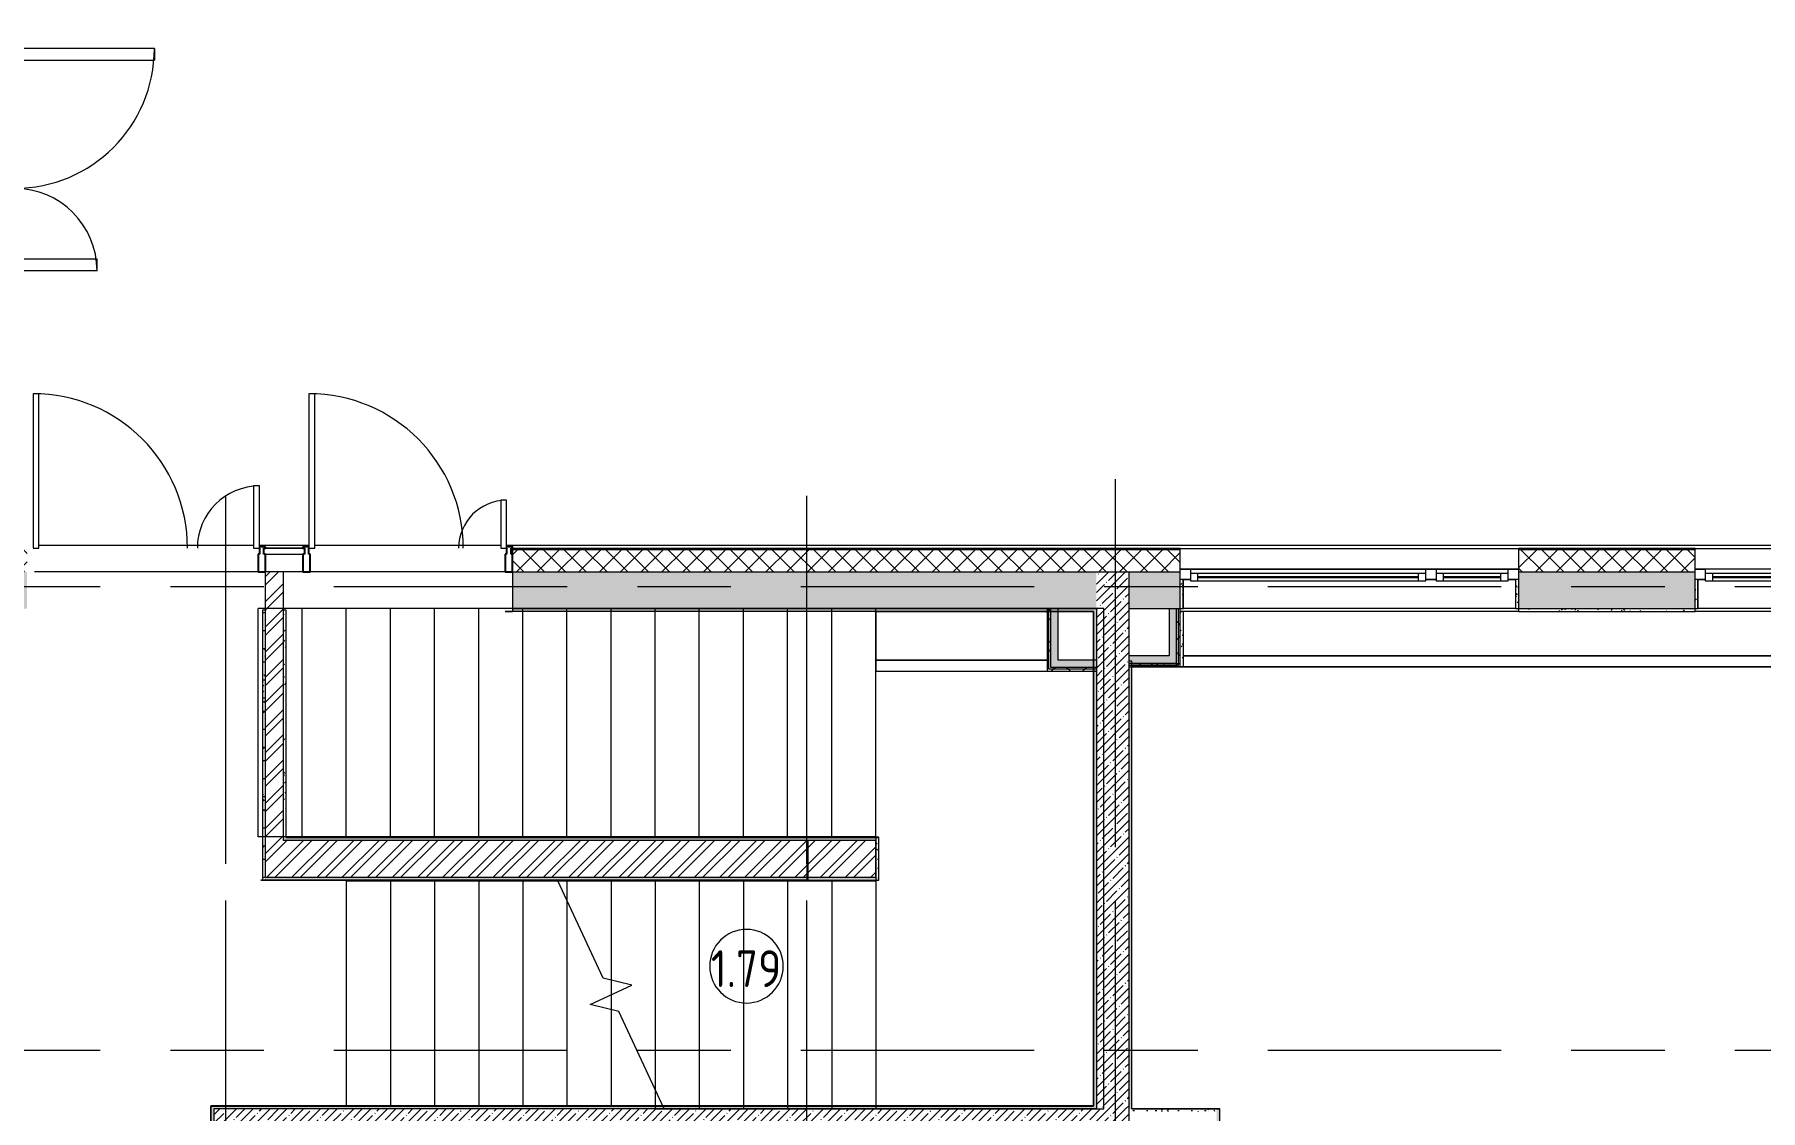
# Model space of a CAD drawing. Header units: millimetres. Extents: x 81459 to 274965, y -8553 to 29000.
# Drawn here: x 93360 to 105095, y 17740 to 25050 of the extents above; entities that cross this region are included whole.
import ezdxf

# ---------------------------------------------------------------- set-up
doc = ezdxf.new("R2010")
doc.units = ezdxf.units.MM
doc.linetypes.add('Осевая', pattern=[3175, 635, -476.25, 1587.5, -476.25])
for name, color, linetype, lineweight in [('A-AREA-IDEN', 7, 'Continuous', 9), ('A-GLAZ', 7, 'Continuous', 9), ('A-GLAZ-1', 7, 'Continuous', 13), ('A-GLAZ-CWMG', 7, 'Continuous', 9), ('A-GLAZ-CWMG-1', 7, 'Continuous', 25), ('A-WALL', 7, 'Continuous', 9), ('I-WALL', 7, 'Continuous', 9), ('S-STRS-1', 7, 'Continuous', 9), ('S-STRS-MBND', 7, 'Continuous', 9), ('Оси', 7, 'Continuous', 9), ('Оси-2', 7, 'Осевая', 9)]:
    doc.layers.add(name, color=color, linetype=linetype, lineweight=lineweight)
for name, color, linetype, lineweight, true_color in [('A-DOOR-1', 1, 'Continuous', 9, 0xff0000), ('A-DOOR-2', 1, 'Continuous', 13, 0xff0000), ('A-DOOR-FRAM-1', 1, 'Continuous', 13, 0xff0000), ('A-WALL-1', 7, 'Continuous', 9, 0x3c3c3c), ('A-WALL-FNSH-1', 7, 'Continuous', 9, 0x3c3c3c)]:
    doc.layers.add(name, color=color, linetype=linetype, lineweight=lineweight, true_color=true_color)
doc.styles.add('GOST Common_1', font='GOST_Common.ttf', dxfattribs={"width": 0.9, "height": 250})
pattern_1 = [(45, (0, 0), (-57.024626, 57.024626), []), (45, (57.025, 0), (-57.024626, 57.024626), [100.806, -20.161, 3.353, -16.808])]
pattern_2 = [(45, (0, 0), (-85.53659, 85.53659), []), (45, (57.02, 0), (-85.53659, 85.53659), [])]
pattern_3 = [(0, (0, 0), (121.92, 30.48), [10.058, -81.382, 10.058, -81.382, -487.68]), (0, (0, 0), (121.92, 30.48), [-182.88, 10.058, -172.822, 10.058, -81.382, -213.36]), (0, (0, 0), (121.92, 30.48), [-457.2, 10.058, -50.902, 10.058, -142.342]), (120, (45.72, 15.24), (-87.356454, 90.345817), [10.058, -81.382, 10.058, -81.382, -487.68]), (120, (45.72, 15.24), (-87.356454, 90.345817), [-182.88, 10.058, -172.822, 10.058, -81.382, -213.36]), (120, (45.72, 15.24), (-87.356454, 90.345817), [-457.2, 10.058, -50.902, 10.058, -142.342]), (240, (60.96, 76.2), (-34.563546, -120.825817), [10.058, -81.382, 10.058, -81.382, -487.68]), (240, (60.96, 76.2), (-34.563546, -120.825817), [-182.88, 10.058, -172.822, 10.058, -81.382, -213.36]), (240, (60.96, 76.2), (-34.563546, -120.825817), [-457.2, 10.058, -50.902, 10.058, -142.342])]
pattern_4 = [(45, (0, 0), (-106.06602, 106.06602), []), (135, (0, 0), (-106.06602, -106.06602), [])]

# ---------------------------------------------------------------- blocks, each defined once
blk = doc.blocks.new('120_Окно_СКБ_1Ст - 120_Окно_СКБ_1Ст 900х2500_h_ с форточкой-22876038-План заполнения и маркировки дверных проемов 1 этажа в осях 23_1-33')
at = {"layer": 'A-GLAZ'}
for p, q in [((450, -57), (-450, -57)), ((-330, -107), (330, -107)), ((330, -117), (-330, -117)), ((-430, -127), (-380, -127)), ((380, -127), (430, -127))]:
    blk.add_line(p, q, dxfattribs=at)
at = {"layer": 'A-GLAZ-1'}
for p, q in [((-450, -127), (-450, -57)), ((-450, -57), (-380, -57)), ((-380, -57), (-380, -127)), ((380, -87), (-380, -87)), ((-380, -87), (-380, -137)), ((-330, -137), (-330, -87)), ((330, -137), (330, -87)), ((380, -127), (380, -57)), ((380, -57), (450, -57)), ((380, -137), (380, -87)), ((450, -57), (450, -127)), ((-380, -127), (-450, -127)), ((-380, -137), (380, -137)), ((450, -127), (380, -127))]:
    blk.add_line(p, q, dxfattribs=at)
blk = doc.blocks.new('110_Дверь_СКБ_2Ст_Внутренняя - ДН-4д_ ДОО_Дв_1450x2100h_Лестничная клетка-23615437-План заполнения и маркировки дверных проемов 1 этажа в осях 23_1-33')
at = {"layer": 'A-DOOR-1'}
for centre, radius, start, end in [((-742.5, 40), 950, 0, 90), ((767.5, 40), 560, 90, 180)]:
    blk.add_arc(centre, radius, start, end, dxfattribs=at)
at = {"layer": 'A-DOOR-2'}
for p, q in [((-742.5, 990), (-662.5, 990)), ((-742.5, 990), (-742.5, 40)), ((-662.5, 40), (-662.5, 990)), ((767.5, 600), (687.5, 600)), ((687.5, 40), (687.5, 600)), ((767.5, 600), (767.5, 40)), ((-742.5, 40), (-662.5, 40)), ((767.5, 40), (687.5, 40))]:
    blk.add_line(p, q, dxfattribs=at)
at = {"layer": 'A-DOOR-FRAM-1'}
for p, q in [((-742.5, 40), (-837.5, 40)), ((-837.5, 40), (-837.5, -40)), ((-742.5, 40), (-742.5, -40)), ((862.5, 40), (767.5, 40)), ((767.5, 40), (767.5, -40)), ((862.5, 40), (862.5, -40)), ((-732.5, -40), (-837.5, -40)), ((-742.5, -40), (-732.5, -40)), ((757.5, -40), (767.5, -40)), ((862.5, -40), (757.5, -40))]:
    blk.add_line(p, q, dxfattribs=at)
blk = doc.blocks.new('120_Окно_СКБ_2Ст_Фрамуга сверху - 120_Окно_СКБ_2Ст_2300х2500_h_ ДОО-23103760-План заполнения и маркировки дверных проемов 1 этажа в осях 23_1-33')
at = {"layer": 'A-GLAZ'}
for p, q in [((1150, -57), (-1150, -57)), ((-1080, -57), (1080, -57)), ((-1030, -107), (470, -107)), ((470, -117), (-1030, -117)), ((640, -107), (1030, -107)), ((1030, -117), (640, -117)), ((-1130, -127), (-1080, -127)), ((520, -127), (590, -127)), ((520, -127), (590, -127)), ((1080, -127), (1130, -127))]:
    blk.add_line(p, q, dxfattribs=at)
at = {"layer": 'A-GLAZ-1'}
for p, q in [((-1150, -127), (-1150, -57)), ((-1150, -57), (-1080, -57)), ((-1080, -57), (-1080, -127)), ((520, -87), (-1080, -87)), ((-1080, -87), (-1080, -137)), ((-1030, -137), (-1030, -87)), ((470, -137), (470, -87)), ((520, -127), (520, -57)), ((520, -57), (590, -57)), ((520, -137), (520, -87)), ((590, -57), (590, -127)), ((1080, -87), (590, -87)), ((590, -87), (590, -137)), ((640, -137), (640, -87)), ((1030, -137), (1030, -87)), ((1080, -127), (1080, -57)), ((1080, -57), (1150, -57)), ((1080, -137), (1080, -87)), ((1150, -57), (1150, -127)), ((-1080, -127), (-1150, -127)), ((-1080, -137), (520, -137)), ((590, -127), (520, -127)), ((590, -137), (1080, -137)), ((1150, -127), (1080, -127))]:
    blk.add_line(p, q, dxfattribs=at)
blk = doc.blocks.new('DRS_ДПУ_распашная__2Ст_Прямоугольная1 - ВН-4_ Нр_ДО_1500х2200 глухая-26741401-План заполнения и маркировки дверных проемов 1 этажа в осях 23_1-33')
at = {"layer": 'A-DOOR-1'}
for centre, radius, start, end in [((-770, 0), 1050, 360, 90), ((770, 0), 423, 90, 180)]:
    blk.add_arc(centre, radius, start, end, dxfattribs=at)
at = {"layer": 'A-DOOR-2'}
for p, q in [((-770, 1050), (-770, 0)), ((-730, 1050), (-770, 1050)), ((-730, 0), (-730, 1050)), ((770, 423), (730, 423)), ((730, 423), (730, 0)), ((770, 0), (770, 423)), ((-770, 0), (-730, 0)), ((730, 0), (770, 0))]:
    blk.add_line(p, q, dxfattribs=at)
blk = doc.blocks.new('Прямоугольный импост - Импост структурный с накладкой - 170мм-22855209-План заполнения и маркировки дверных проемов 1 этажа в осях 23_1-33')
at = {"layer": 'A-GLAZ-CWMG-1'}
for p, q in [((-50, 40), (-50, 160)), ((-50, 160), (0, 160)), ((0, 160), (0, 40)), ((-40, 40), (-50, 40)), ((-40, 0), (-40, 40)), ((-10, 40), (-10, 0)), ((0, 40), (-10, 40)), ((-10, 0), (0, 0)), ((0, 0), (0, -10)), ((0, -10), (-40, -10))]:
    blk.add_line(p, q, dxfattribs=at)
blk = doc.blocks.new('PNS_Панель прямоугольная - Нр_Металл - 40мм-23713233-План заполнения и маркировки дверных проемов 1 этажа в осях 23_1-33')
at = {"layer": 'A-GLAZ'}
for p, q in [((-137.5, 0), (137.5, 0)), ((127.5, 0), (-127.5, 0)), ((-127.5, -40), (127.5, -40))]:
    blk.add_line(p, q, dxfattribs=at)
blk = doc.blocks.new('Прямоугольный импост - Импост структурный с накладкой - 170мм-22855665-План заполнения и маркировки дверных проемов 1 этажа в осях 23_1-33')
at = {"layer": 'A-GLAZ-CWMG-1'}
for p, q in [((-25, 40), (-25, 160)), ((-25, 160), (25, 160)), ((25, 160), (25, 40)), ((-15, 40), (-25, 40)), ((-25, -10), (-25, 0)), ((-25, 0), (-15, 0)), ((-15, 0), (-15, 40)), ((15, 40), (15, 0)), ((25, 40), (15, 40)), ((15, -10), (-25, -10))]:
    blk.add_line(p, q, dxfattribs=at)
blk = doc.blocks.new('Прямоугольный импост - Импост структурный с накладкой - 170мм-V9-План заполнения и маркировки дверных проемов 1 этажа в осях 23_1-33')
at = {"layer": 'A-GLAZ-CWMG-1'}
for p, q in [((-25, 40), (-25, 160)), ((-25, 160), (25, 160)), ((25, 160), (25, 40)), ((-15, 40), (-25, 40)), ((-15, 0), (-15, 40)), ((15, 40), (15, 0)), ((25, 40), (15, 40)), ((15, 0), (25, 0)), ((25, 0), (25, -10)), ((25, -10), (-15, -10))]:
    blk.add_line(p, q, dxfattribs=at)
blk = doc.blocks.new('DRS_ДПУ_распашная__2Ст_Прямоугольная1 - ВН-4_ Нр_ДО_1500х2200 глухая-26857260-План заполнения и маркировки дверных проемов 1 этажа в осях 23_1-33')
at = {"layer": 'A-DOOR-1'}
for centre, radius, start, end in [((-672, 0), 1050, 360, 90), ((672, 0), 326, 90, 180)]:
    blk.add_arc(centre, radius, start, end, dxfattribs=at)
at = {"layer": 'A-DOOR-2'}
for p, q in [((-672, 1050), (-672, 0)), ((-632, 1050), (-672, 1050)), ((-632, 0), (-632, 1050)), ((672, 326), (632, 326)), ((632, 326), (632, 0)), ((672, 0), (672, 326)), ((-672, 0), (-632, 0)), ((632, 0), (672, 0))]:
    blk.add_line(p, q, dxfattribs=at)
blk = doc.blocks.new('Зашивка приборов отопления - Зашивка приборов отопления-33267402-План заполнения и маркировки дверных проемов 1 этажа в осях 23_1-33')
at = {"layer": 'A-WALL'}
for p, q in [((103430, 21150), (101170, 21150)), ((105530, 21150), (104670, 21150)), ((107730, 21150), (106870, 21150)), ((101170, 20829), (108130, 20829)), ((108130, 20829), (101170, 20829)), ((101150, 20754), (108130, 20754))]:
    blk.add_line(p, q, dxfattribs=at)
blk = doc.blocks.new('Зашивка приборов отопления32 - Зашивка приборов отопления-33323791-План заполнения и маркировки дверных проемов 1 этажа в осях 23_1-33')
at = {"layer": 'A-WALL'}
for p, q in [((126595, 120), (125430, 120)), ((126595, 45), (126595, 120)), ((126595, 45), (125430, 45)), ((125430, 45), (126595, 45)), ((126595, -285), (126595, 45))]:
    blk.add_line(p, q, dxfattribs=at)
blk = doc.blocks.new('Марка_Помещения - Номер-25198446-План заполнения и маркировки дверных проемов 1 этажа в осях 23_1-33')
at = {"layer": 'A-AREA-IDEN'}
for start, end in [(360, 180), (180, 360)]:
    blk.add_arc((0, 0), 2.5, start, end, dxfattribs=at)

msp = doc.modelspace()

# ---------------------------------------------------------------- hatches: boundary and pattern name
at = {"layer": 'A-WALL'}
h = msp.add_hatch(dxfattribs=at)
h.set_pattern_fill('FP_5', color=256, style=0, pattern_type=2)
h.set_pattern_definition([(45, (0, 0), (-70.71068, 70.71068), []), (135, (0, 0), (-70.71068, -70.71068), [])])
h.paths.add_polyline_path([(111235.1, 21400), (111126.6, 21550), (110941.5, 21550), (111050, 21400), (111156.2, 21400)])
h.paths.add_polyline_path([(110803.2, 21400), (110694.6, 21550), (109950, 21550), (109950, 21400), (110350, 21400)])
h.paths.add_polyline_path([(109050, 21400), (109050, 21550), (107750, 21550), (107750, 21400), (108497.7, 21400)])
h.paths.add_polyline_path([(105550, 21400), (106850, 21400), (106850, 21550), (105550, 21550)])
h.paths.add_polyline_path([(104650, 21400), (104650, 21550), (103450, 21550), (103450, 21400)])
h.paths.add_polyline_path([(101150, 21400), (101150, 21550), (96610, 21550), (96610, 21400), (100800, 21400)])
h.paths.add_polyline_path([(93310, 21400), (93310, 21550), (93060, 21550), (93060, 21400), (93211.1, 21400)])
at = {"layer": 'I-WALL'}
h = msp.add_hatch(dxfattribs=at)
h.set_pattern_fill('FP_2', color=256, style=0, pattern_type=2)
h.set_pattern_definition(pattern_1)
h.paths.add_polyline_path([(100580, 21150), (100580, 21400), (96610, 21400), (96610, 21150), (100522.1, 21150)])
h.paths.add_polyline_path([(93211.1, 21150), (93310, 21150), (93310, 21400), (93060, 21400), (93060, 21150)])
h = msp.add_hatch(dxfattribs=at)
h.set_pattern_fill('FP_16', color=256, style=0, pattern_type=2)
h.set_pattern_definition(pattern_2)
h.paths.add_polyline_path([(95050, 19325), (95050, 21400), (94930, 21400), (94930, 19325)])
h = msp.add_hatch(dxfattribs=at)
h.set_pattern_fill('FP_2', color=256, style=0, pattern_type=2)
h.set_pattern_definition(pattern_1)
h.paths.add_polyline_path([(100580, 17750), (100800, 17750), (100800, 21400), (100580, 21400), (100580, 19706.9)])
h = msp.add_hatch(dxfattribs=at)
h.set_pattern_fill('FP_2', color=256, style=0, pattern_type=2)
h.set_pattern_definition(pattern_1)
h.paths.add_polyline_path([(110350, 21150), (110350, 21400), (109950, 21400), (109950, 21150)])
h.paths.add_polyline_path([(109050, 21150), (109050, 21400), (107750, 21400), (107750, 21150), (108497.7, 21150)])
h.paths.add_polyline_path([(106850, 21150), (106850, 21400), (106050, 21400), (106050, 21150)])
h.paths.add_polyline_path([(104650, 21150), (104650, 21400), (103450, 21400), (103450, 21150)])
h.paths.add_polyline_path([(101150, 21150), (101150, 21400), (100800, 21400), (100800, 21150)])
h = msp.add_hatch(dxfattribs=at)
h.set_pattern_fill('FP_31', color=256, style=0, pattern_type=2)
h.set_pattern_definition(pattern_3)
h.paths.add_polyline_path([(101170, 21150), (101170, 21348), (101150, 21348), (101150, 21150)])
h = msp.add_hatch(dxfattribs=at)
h.set_pattern_fill('FP_31', color=256, style=0, pattern_type=2)
h.set_pattern_definition(pattern_3)
h.paths.add_polyline_path([(103450, 21150), (103450, 21348), (103430, 21348), (103430, 21150)])
h = msp.add_hatch(dxfattribs=at)
h.set_pattern_fill('FP_31', color=256, style=0, pattern_type=2)
h.set_pattern_definition(pattern_3)
h.paths.add_polyline_path([(104670, 21150), (104670, 21348), (104650, 21348), (104650, 21150)])
h = msp.add_hatch(dxfattribs=at)
h.set_pattern_fill('FP_31', color=256, style=0, pattern_type=2)
h.set_pattern_definition(pattern_3)
h.paths.add_polyline_path([(94930, 19305), (94930, 21140), (94910, 21140), (94910, 19305)])
h = msp.add_hatch(dxfattribs=at)
h.set_pattern_fill('FP_31', color=256, style=0, pattern_type=2)
h.set_pattern_definition(pattern_3)
h.paths.add_polyline_path([(95070, 19595), (95070, 21140), (95050, 21140), (95050, 19595)])
h = msp.add_hatch(dxfattribs=at)
h.set_pattern_fill('FP_31', color=256, style=0, pattern_type=2)
h.set_pattern_definition(pattern_3)
h.paths.add_polyline_path([(100559, 21130), (100560, 21130), (100560, 21150), (96610, 21150), (96610, 21130), (100522.1, 21130)])
h = msp.add_hatch(dxfattribs=at)
h.set_pattern_fill('FP_32', color=256, style=0, pattern_type=2)
h.set_pattern_definition(pattern_4)
h.paths.add_polyline_path([(100257.5, 20725), (100257.5, 21150), (100245, 21150), (100245, 20725)])
h = msp.add_hatch(dxfattribs=at)
h.set_pattern_fill('FP_32', color=256, style=0, pattern_type=2)
h.set_pattern_definition(pattern_4)
h.paths.add_polyline_path([(100270, 20737.5), (100270, 21150), (100257.5, 21150), (100257.5, 20737.5)])
for points in [[(100320, 20750), (100320, 21150), (100270, 21150), (100270, 20750)], [(101125, 20779), (101125, 21150), (101075, 21150), (101075, 20779)], [(100580, 20750), (100580, 20800), (100320, 20800), (100320, 20750), (100522.1, 20750)], [(101075, 20779), (101075, 20829), (100800, 20829), (100800, 20779)]]:
    msp.add_hatch(color=256, dxfattribs=at).paths.add_polyline_path(points)
h = msp.add_hatch(dxfattribs=at)
h.set_pattern_fill('FP_31', color=256, style=0, pattern_type=2)
h.set_pattern_definition(pattern_3)
h.paths.add_polyline_path([(100580, 17770), (100580, 21150), (100560, 21150), (100560, 17770)])
h = msp.add_hatch(dxfattribs=at)
h.set_pattern_fill('FP_32', color=256, style=0, pattern_type=2)
h.set_pattern_definition(pattern_4)
h.paths.add_polyline_path([(101137.5, 20766.5), (101137.5, 21150), (101125, 21150), (101125, 20766.5)])
h = msp.add_hatch(dxfattribs=at)
h.set_pattern_fill('FP_32', color=256, style=0, pattern_type=2)
h.set_pattern_definition(pattern_4)
h.paths.add_polyline_path([(101150, 20754), (101150, 21150), (101137.5, 21150), (101137.5, 20754)])
h = msp.add_hatch(dxfattribs=at)
h.set_pattern_fill('FP_31', color=256, style=0, pattern_type=2)
h.set_pattern_definition(pattern_3)
h.paths.add_polyline_path([(101170, 20775), (101170, 21130), (101150, 21130), (101150, 20775)])
h = msp.add_hatch(dxfattribs=at)
h.set_pattern_fill('FP_31', color=256, style=0, pattern_type=2)
h.set_pattern_definition(pattern_3)
h.paths.add_polyline_path([(104650, 21130), (104650, 21150), (103450, 21150), (103450, 21130)])
h = msp.add_hatch(dxfattribs=at)
h.set_pattern_fill('FP_31', color=256, style=0, pattern_type=2)
h.set_pattern_definition(pattern_3)
h.paths.add_polyline_path([(100820, 17750), (100820, 20791.5), (100800, 20791.5), (100800, 17750)])
h = msp.add_hatch(dxfattribs=at)
h.set_pattern_fill('FP_32', color=256, style=0, pattern_type=2)
h.set_pattern_definition(pattern_4)
h.paths.add_polyline_path([(101125, 20766.5), (101125, 20779), (100800, 20779), (100800, 20766.5), (101075, 20766.5)])
h = msp.add_hatch(dxfattribs=at)
h.set_pattern_fill('FP_31', color=256, style=0, pattern_type=2)
h.set_pattern_definition(pattern_3)
h.paths.add_polyline_path([(100820, 20755), (101170, 20755), (101170, 20775), (100820, 20775)])
h = msp.add_hatch(dxfattribs=at)
h.set_pattern_fill('FP_32', color=256, style=0, pattern_type=2)
h.set_pattern_definition(pattern_4)
h.paths.add_polyline_path([(100270, 20725), (100580, 20725), (100580, 20737.5), (100257.5, 20737.5), (100257.5, 20725)])
h = msp.add_hatch(dxfattribs=at)
h.set_pattern_fill('FP_32', color=256, style=0, pattern_type=2)
h.set_pattern_definition(pattern_4)
h.paths.add_polyline_path([(100270, 20737.5), (100580, 20737.5), (100580, 20750), (100270, 20750)])
h = msp.add_hatch(dxfattribs=at)
h.set_pattern_fill('FP_32', color=256, style=0, pattern_type=2)
h.set_pattern_definition(pattern_4)
h.paths.add_polyline_path([(101125, 20754), (101137.5, 20754), (101137.5, 20766.5), (100800, 20766.5), (100800, 20754), (101075, 20754)])
h = msp.add_hatch(dxfattribs=at)
h.set_pattern_fill('FP_31', color=256, style=0, pattern_type=2)
h.set_pattern_definition(pattern_3)
h.paths.add_polyline_path([(97863.5, 19575), (99080, 19575), (99080, 19595), (95050, 19595), (95050, 19575), (95205, 19575)])
h = msp.add_hatch(dxfattribs=at)
h.set_pattern_fill('FP_16', color=256, style=0, pattern_type=2)
h.set_pattern_definition(pattern_2)
h.paths.add_polyline_path([(99080, 19325), (99080, 19575), (95050, 19575), (95050, 19325), (97863.5, 19325)])
h = msp.add_hatch(dxfattribs=at)
h.set_pattern_fill('FP_31', color=256, style=0, pattern_type=2)
h.set_pattern_definition(pattern_3)
h.paths.add_polyline_path([(99100, 19325), (99100, 19595), (99080, 19595), (99080, 19325)])
h = msp.add_hatch(dxfattribs=at)
h.set_pattern_fill('FP_31', color=256, style=0, pattern_type=2)
h.set_pattern_definition(pattern_3)
h.paths.add_polyline_path([(99100, 19305), (99100, 19325), (94930, 19325), (94930, 19305), (97863.5, 19305)])
h = msp.add_hatch(dxfattribs=at)
h.set_pattern_fill('FP_31', color=256, style=0, pattern_type=2)
h.set_pattern_definition(pattern_3)
h.paths.add_polyline_path([(94560, 13640), (94580, 13640), (94580, 17770), (94560, 17770), (94560, 13641)])
h = msp.add_hatch(dxfattribs=at)
h.set_pattern_fill('FP_31', color=256, style=0, pattern_type=2)
h.set_pattern_definition(pattern_3)
h.paths.add_polyline_path([(100580, 17750), (100580, 17770), (94580, 17770), (94580, 17750), (100522.1, 17750)])
h = msp.add_hatch(dxfattribs=at)
h.set_pattern_fill('FP_2', color=256, style=0, pattern_type=2)
h.set_pattern_definition(pattern_1)
h.paths.add_polyline_path([(94800, 13620), (94800, 17750), (94580, 17750), (94580, 13620)])
h = msp.add_hatch(dxfattribs=at)
h.set_pattern_fill('FP_2', color=256, style=0, pattern_type=2)
h.set_pattern_definition(pattern_1)
h.paths.add_polyline_path([(100108, 17530), (100800, 17530), (100800, 17750), (94800, 17750), (94800, 17530), (98720, 17530)])
h = msp.add_hatch(dxfattribs=at)
h.set_pattern_fill('FP_31', color=256, style=0, pattern_type=2)
h.set_pattern_definition(pattern_3)
h.paths.add_polyline_path([(101398, 17730), (101398, 17750), (100800, 17750), (100800, 17730)])
h = msp.add_hatch(dxfattribs=at)
h.set_pattern_fill('FP_31', color=256, style=0, pattern_type=2)
h.set_pattern_definition(pattern_3)
h.paths.add_polyline_path([(101418, 13557), (101418, 15050), (101398, 15050), (101398, 13557)])
h.paths.add_polyline_path([(101418, 16175), (101418, 17750), (101398, 17750), (101398, 16175)])

# ---------------------------------------------------------------- linework, layer by layer
at = {"layer": 'A-WALL'}
for p, q in [((93390, 21580), (94850, 21580)), ((94890, 21580), (95225, 21580)), ((95265, 21580), (96530, 21580)), ((96570, 21580), (111141.9, 21580)), ((96610, 21580), (96610, 21570)), ((96610, 21560), (96610, 21558)), ((101150, 21553), (96610, 21553)), ((101150, 21550), (96610, 21550)), ((101150, 21558), (103450, 21558)), ((104650, 21553), (103450, 21553)), ((104650, 21550), (103450, 21550)), ((104650, 21558), (105550, 21558)), ((94880, 21400), (93360, 21400)), ((95185, 21400), (94930, 21400)), ((96560, 21400), (95235, 21400)), ((96610, 21400), (101150, 21400)), ((103450, 21400), (104650, 21400)), ((95070, 19595), (95070, 21140)), ((100257.5, 20737.5), (100257.5, 21150)), ((100270, 20750), (100270, 21150)), ((100559, 21129), (100559, 21130)), ((100560, 17770), (100560, 21130)), ((101125, 20779), (101125, 21150)), ((101137.5, 20766.5), (101137.5, 21150)), ((103430, 21150), (104670, 21150)), ((100800, 20779), (101125, 20779)), ((100820, 17750), (100820, 20791.5)), ((100580, 20737.5), (100257.5, 20737.5)), ((100580, 20750), (100270, 20750)), ((100800, 20766.5), (101137.5, 20766.5)), ((95070, 19595), (95071, 19595)), ((99080, 19325), (99080, 19575)), ((98610, 19305), (98621, 19305)), ((94560, 13640), (94560, 17771)), ((98260.4, 17770), (100560, 17770)), ((100559, 17771), (100560, 17771)), ((100820, 17750), (101418, 17750)), ((100821, 17751), (100821, 17750))]:
    msp.add_line(p, q, dxfattribs=at)
at = {"layer": 'A-WALL-1'}
for p, q in [((96610, 21550), (96610, 21130)), ((101150, 20754), (101150, 21550)), ((103450, 21550), (103450, 21130)), ((104650, 21130), (104650, 21550)), ((94930, 19325), (94930, 21400)), ((95050, 21400), (95050, 19575)), ((100800, 21400), (100800, 17750)), ((101170, 21348), (101150, 21348)), ((101170, 21150), (101170, 21348)), ((103430, 21348), (103430, 21150)), ((103450, 21348), (103430, 21348)), ((104670, 21348), (104650, 21348)), ((104670, 21150), (104670, 21348)), ((94910, 21140), (94910, 19305)), ((94930, 21140), (94910, 21140)), ((95070, 21140), (95050, 21140)), ((96610, 21150), (100580, 21150)), ((100245, 21150), (100245, 20725)), ((100320, 20800), (100320, 21150)), ((100559, 21130), (100560, 21130)), ((100580, 21150), (100580, 17750)), ((100800, 21150), (101170, 21150)), ((101075, 21150), (101075, 20829)), ((101170, 21130), (101150, 21130)), ((103450, 21130), (104650, 21130)), ((100580, 20800), (100320, 20800)), ((101075, 20829), (100800, 20829)), ((100800, 20791.5), (100800, 17530)), ((100820, 20791.5), (100800, 20791.5)), ((101150, 20775), (100820, 20775)), ((100245, 20725), (100580, 20725)), ((100800, 20754), (100821, 20754)), ((100820, 20755), (101170, 20755)), ((99080, 19575), (95050, 19575)), ((99100, 19305), (99100, 19595)), ((94930, 19325), (99080, 19325)), ((98621, 19305), (99100, 19305)), ((94580, 17750), (94580, 13620)), ((100580, 17750), (94580, 17750)), ((101418, 16175), (101418, 17750))]:
    msp.add_line(p, q, dxfattribs=at)
at = {"layer": 'A-WALL-FNSH-1'}
for p, q in [((101150, 21558), (96610, 21558)), ((96610, 21558), (96610, 21550)), ((101150, 21550), (101150, 21558)), ((104650, 21558), (103450, 21558)), ((103450, 21558), (103450, 21550)), ((104650, 21550), (104650, 21558)), ((101171, 21348), (101170, 21348)), ((101171, 21150), (101171, 21348)), ((103429, 21348), (103429, 21150)), ((103430, 21348), (103429, 21348)), ((104671, 21348), (104670, 21348)), ((104671, 21150), (104671, 21348)), ((94910, 21140), (94909, 21140)), ((94909, 21140), (94909, 19304)), ((95071, 21140), (95070, 21140)), ((95071, 19595), (95071, 21140)), ((96560, 21130), (96560, 21129)), ((100559, 21130), (96610, 21130)), ((99073.5, 21129), (100559, 21129)), ((100559, 21129), (100559, 17771)), ((101170, 21150), (101171, 21150)), ((101171, 21130), (101170, 21130)), ((101170, 21130), (101170, 20754)), ((101171, 20754), (101171, 21130)), ((103429, 21150), (103430, 21150)), ((103450, 21130), (103450, 21129)), ((103450, 21129), (104650, 21129)), ((104650, 21129), (104650, 21130)), ((104670, 21150), (104671, 21150)), ((100821, 20791.5), (100820, 20791.5)), ((100821, 20754), (100821, 20791.5)), ((101170, 20754), (100821, 20754)), ((100821, 17751), (100821, 20753)), ((100821, 20753), (101171, 20753)), ((99101, 19596), (95070, 19596)), ((95071, 19595), (99100, 19595)), ((98610, 19595), (98610, 19596)), ((98610, 19575), (98610, 19305)), ((98621, 19304), (98621, 19575)), ((99101, 19304), (99101, 19596)), ((94909, 19305), (94899, 19305)), ((94899, 19305), (94899, 19304)), ((94899, 19304), (99101, 19304)), ((98610, 19305), (94910, 19305)), ((94559, 17771), (94559, 17770)), ((100559, 17771), (94559, 17771)), ((94560, 17770), (98260.4, 17770)), ((95718.6, 17770), (95718.6, 17771)), ((98260.4, 17771), (98260.4, 17770)), ((101419, 17751), (100821, 17751)), ((101419, 16175), (101419, 17751))]:
    msp.add_line(p, q, dxfattribs=at)
at = {"layer": 'I-WALL'}
for p, q in [((96560, 21130), (96610, 21130)), ((99073.5, 21129), (96560, 21129)), ((99073.5, 21129), (99073.5, 21130)), ((103450, 21130), (101171, 21130)), ((105530, 21130), (104650, 21130)), ((101171, 20754), (108129, 20754)), ((101171, 20754), (101171, 20753)), ((108129, 20753), (101171, 20753)), ((94559, 13641), (94559, 17770)), ((94560, 17770), (94559, 17770)), ((94559.5, 17771), (94559.5, 17770)), ((95109.4, 17771), (95109.4, 17770)), ((95118.6, 17771), (95118.6, 17770)), ((99075.7, 17770), (99075.7, 17771))]:
    msp.add_line(p, q, dxfattribs=at)
at = {"layer": 'S-STRS-1'}
for p, q in [((96680, 19600), (96680, 21130)), ((96980, 19600), (96980, 21130)), ((96980, 19600), (96980, 21130)), ((97280, 19600), (97280, 21130)), ((97280, 19600), (97280, 21130)), ((97580, 19600), (97580, 21130)), ((97580, 19600), (97580, 21130)), ((97880, 19600), (97880, 21130)), ((97880, 19600), (97880, 21130)), ((98180, 19600), (98180, 21130)), ((98180, 19600), (98180, 21130)), ((98480, 19600), (98480, 21130)), ((98480, 19600), (98480, 21130)), ((98780, 19600), (98780, 21130)), ((98780, 19600), (98780, 21130)), ((99080, 19600), (99080, 20725)), ((99080, 19600), (99080, 20725)), ((96980, 19600), (96680, 19600)), ((97280, 19600), (96980, 19600)), ((97580, 19600), (97280, 19600)), ((97880, 19600), (97580, 19600)), ((98180, 19600), (97880, 19600)), ((98480, 19600), (98180, 19600)), ((98780, 19600), (98480, 19600)), ((99080, 19600), (98780, 19600)), ((99080, 19600), (99080, 19595)), ((95480, 19300), (95480, 17770)), ((95480, 19300), (95780, 19300)), ((95480, 19300), (95480, 17770)), ((95780, 19300), (96080, 19300)), ((95780, 19300), (95780, 17770)), ((95780, 19300), (95780, 17770)), ((96080, 19300), (96380, 19300)), ((96080, 19300), (96080, 17770)), ((96080, 19300), (96080, 17770)), ((96380, 19300), (96680, 19300)), ((96380, 19300), (96380, 17770)), ((96380, 19300), (96380, 17770)), ((96680, 19300), (96918.6, 19300)), ((96680, 19300), (96680, 17770)), ((96680, 19300), (96680, 17770)), ((96918.6, 19300), (96980, 19300)), ((96980, 19300), (97280, 19300)), ((96980, 19300), (96980, 19168.4)), ((96980, 19300), (96980, 19168.4)), ((97280, 19300), (97580, 19300)), ((97280, 19300), (97280, 18625.4)), ((97280, 19300), (97280, 18625.4)), ((97580, 19300), (97880, 19300)), ((97580, 19300), (97580, 17881.6)), ((97580, 19300), (97580, 17881.6)), ((97880, 19300), (98180, 19300)), ((97880, 19300), (97880, 17770)), ((97880, 19300), (97880, 17770)), ((98180, 19300), (98480, 19300)), ((98180, 19300), (98180, 17770)), ((98180, 19300), (98180, 17770)), ((98480, 19300), (98780, 19300)), ((98480, 19300), (98480, 17770)), ((98480, 19300), (98480, 17770)), ((98780, 19300), (99080, 19300)), ((98780, 19300), (98780, 17770)), ((98780, 19300), (98780, 17770)), ((99080, 19305), (99080, 19300)), ((99080, 19300), (99080, 17770)), ((96980, 19168.4), (96980, 17770)), ((96980, 19168.4), (96980, 17770)), ((97280, 18625.4), (97280, 18525)), ((97280, 18625.4), (97280, 18525)), ((97280, 18525), (97280, 18424.6)), ((97280, 18525), (97280, 18424.6)), ((97280, 18424.6), (97280, 17770)), ((97280, 18424.6), (97280, 17770)), ((97580, 17881.6), (97580, 17750)), ((97580, 17881.6), (97580, 17750)), ((97580, 17750), (97641.4, 17750))]:
    msp.add_line(p, q, dxfattribs=at)
at = {"layer": 'S-STRS-MBND'}
for p, q in [((94880, 19600), (94880, 21150)), ((99080, 21150), (94880, 21150)), ((95180, 19600), (95180, 21150)), ((95180, 19600), (95180, 21150)), ((95480, 19600), (95480, 21150)), ((95480, 19600), (95480, 21150)), ((95780, 19600), (95780, 21150)), ((95780, 19600), (95780, 21150)), ((96080, 19600), (96080, 21150)), ((96080, 19600), (96080, 21150)), ((96380, 19600), (96380, 21150)), ((96380, 19600), (96380, 21150)), ((96680, 19600), (96680, 21150)), ((96680, 19600), (96680, 21150)), ((96980, 19600), (96980, 21150)), ((96980, 19600), (96980, 21150)), ((97280, 19600), (97280, 21150)), ((97280, 19600), (97280, 21150)), ((97580, 19600), (97580, 21150)), ((97580, 19600), (97580, 21150)), ((97880, 19600), (97880, 21150)), ((97880, 19600), (97880, 21150)), ((98180, 19600), (98180, 21150)), ((98180, 19600), (98180, 21150)), ((98480, 19600), (98480, 21150)), ((98480, 19600), (98480, 21150)), ((98780, 19600), (98780, 21150)), ((98780, 19600), (98780, 21150)), ((100630, 21150), (99080, 21150)), ((99080, 19600), (99080, 21150)), ((99080, 19600), (99080, 21150)), ((100630, 17750), (100630, 21150)), ((99080, 19600), (94880, 19600)), ((99080, 19600), (99080, 19300)), ((96918.6, 19300), (99080, 19300)), ((97227.2, 18638.3), (96918.6, 19300)), ((96980, 19300), (96980, 19168.4)), ((96980, 19300), (96980, 19168.4)), ((97280, 19300), (97280, 18625.4)), ((97280, 19300), (97280, 18625.4)), ((97580, 19300), (97580, 17881.6)), ((97580, 19300), (97580, 17881.6)), ((97880, 19300), (97880, 17750)), ((97880, 19300), (97880, 17750)), ((98180, 19300), (98180, 17750)), ((98180, 19300), (98180, 17750)), ((98480, 19300), (98480, 17750)), ((98480, 19300), (98480, 17750)), ((98780, 19300), (98780, 17750)), ((98780, 19300), (98780, 17750)), ((99080, 19300), (99080, 17750)), ((99080, 19300), (99080, 17750)), ((97138.4, 18459), (97421.6, 18591)), ((97421.6, 18591), (97227.2, 18638.3)), ((97332.8, 18411.7), (97138.4, 18459)), ((97280, 18525), (97280, 18424.6)), ((97280, 18525), (97280, 18424.6)), ((97641.4, 17750), (97332.8, 18411.7)), ((97641.4, 17750), (99080, 17750)), ((99080, 17750), (100630, 17750))]:
    msp.add_line(p, q, dxfattribs=at)
at = {"layer": 'Оси'}
for p, q in [((100710, 19528.3), (100710, 22028.3)), ((94660, 19415.1), (94660, 21915.1)), ((98610, 19415.1), (98610, 21915.1))]:
    msp.add_line(p, q, dxfattribs=at)
at = {"layer": 'Оси-2'}
for p, q in [((84758.6, 21300), (122580, 21300)), ((100710, 593.7), (100710, 19528.3)), ((94660, 593.7), (94660, 19415.1)), ((98610, 593.7), (98610, 19415.1)), ((84758.6, 18150), (122760, 18150))]:
    msp.add_line(p, q, dxfattribs=at)

# ---------------------------------------------------------------- block references
at = {"layer": 'A-AREA-IDEN', "xscale": 99.99999999999993, "yscale": 99.99999999999993, "zscale": 99.99999999999993}
msp.add_blockref('Марка_Помещения - Номер-25198446-План заполнения и маркировки дверных проемов 1 этажа в осях 23_1-33', (98200.6, 18720), dxfattribs=at)
at = {"layer": 'A-DOOR-1', "rotation": 269.9999999999998}
msp.add_blockref('110_Дверь_СКБ_2Ст_Внутренняя - ДН-4д_ ДОО_Дв_1450x2100h_Лестничная клетка-23615437-План заполнения и маркировки дверных проемов 1 этажа в осях 23_1-33', (93185, 24212.5), dxfattribs=at)
at = {"layer": 'A-DOOR-1'}
for name, p in [('DRS_ДПУ_распашная__2Ст_Прямоугольная1 - ВН-4_ Нр_ДО_1500х2200 глухая-26741401-План заполнения и маркировки дверных проемов 1 этажа в осях 23_1-33', (94120, 21560)), ('DRS_ДПУ_распашная__2Ст_Прямоугольная1 - ВН-4_ Нр_ДО_1500х2200 глухая-26857260-План заполнения и маркировки дверных проемов 1 этажа в осях 23_1-33', (95897.5, 21560))]:
    msp.add_blockref(name, p, dxfattribs=at)
at = {"layer": 'A-GLAZ'}
for name, p in [('PNS_Панель прямоугольная - Нр_Металл - 40мм-23713233-План заполнения и маркировки дверных проемов 1 этажа в осях 23_1-33', (95057.5, 21560)), ('120_Окно_СКБ_2Ст_Фрамуга сверху - 120_Окно_СКБ_2Ст_2300х2500_h_ ДОО-23103760-План заполнения и маркировки дверных проемов 1 этажа в осях 23_1-33', (102300, 21475)), ('120_Окно_СКБ_1Ст - 120_Окно_СКБ_1Ст 900х2500_h_ с форточкой-22876038-План заполнения и маркировки дверных проемов 1 этажа в осях 23_1-33', (105100, 21475))]:
    msp.add_blockref(name, p, dxfattribs=at)
at = {"layer": 'A-GLAZ-CWMG', "extrusion": (0, 0, -1), "rotation": 180}
for name, p in [('Прямоугольный импост - Импост структурный с накладкой - 170мм-V9-План заполнения и маркировки дверных проемов 1 этажа в осях 23_1-33', (-94905, 21560)), ('Прямоугольный импост - Импост структурный с накладкой - 170мм-22855665-План заполнения и маркировки дверных проемов 1 этажа в осях 23_1-33', (-95210, 21560)), ('Прямоугольный импост - Импост структурный с накладкой - 170мм-22855209-План заполнения и маркировки дверных проемов 1 этажа в осях 23_1-33', (-96610, 21560))]:
    msp.add_blockref(name, p, dxfattribs=at)
at = {"layer": 'A-WALL', "rotation": 180}
msp.add_blockref('Зашивка приборов отопления32 - Зашивка приборов отопления-33323791-План заполнения и маркировки дверных проемов 1 этажа в осях 23_1-33', (225675, 20845), dxfattribs=at)
at = {"layer": 'A-WALL'}
msp.add_blockref('Зашивка приборов отопления - Зашивка приборов отопления-33267402-План заполнения и маркировки дверных проемов 1 этажа в осях 23_1-33', (0, 0), dxfattribs=at)

# ---------------------------------------------------------------- texts
at = {"layer": 'A-AREA-IDEN', "insert": (97958.7, 18828.5), "char_height": 250, "width": 606.076, "attachment_point": 1, "style": 'GOST Common_1'}
msp.add_mtext('1.79', dxfattribs=at)

doc.saveas('drawing.dxf')
